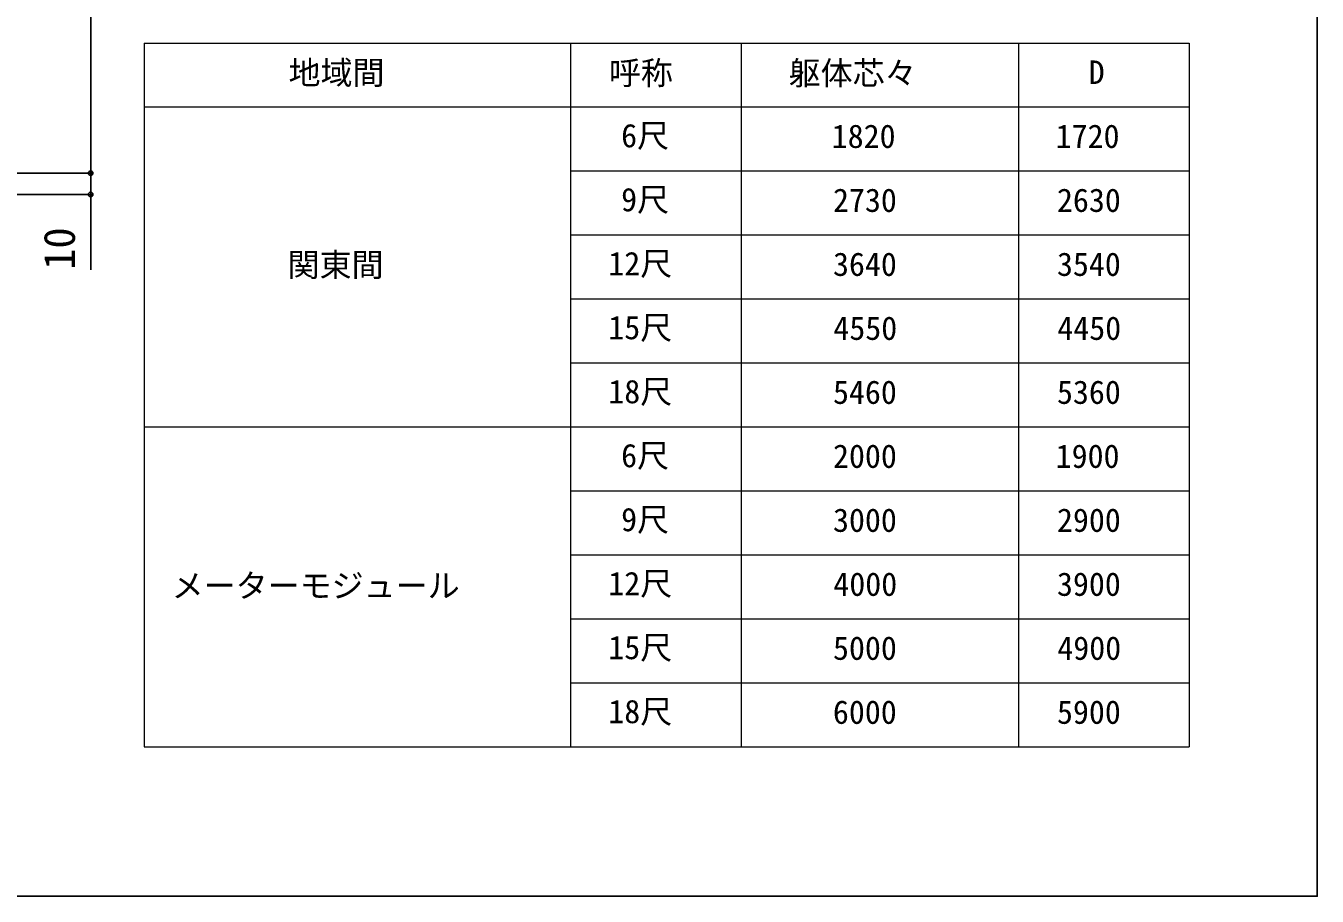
# Model space of a CAD drawing. Units: millimetres, scale not verified. Extents: x -875 to 875, y -1304 to 1298.
# Drawn here: x 270 to 875, y -1304 to -896 of the extents above; entities that cross this region are included whole.
import ezdxf
from ezdxf.enums import TextEntityAlignment as Align

# ---------------------------------------------------------------- set-up
doc = ezdxf.new("R2010")
doc.units = ezdxf.units.MM
doc.header["$LTSCALE"] = 8
doc.layers.add('0-1_TABLE1', color=7, linetype='Continuous', lineweight=18)
doc.layers.add('0-6_YKK_D', color=6, linetype='Continuous')
doc.layers.add('0-7_YKK_ZWAK', color=7, linetype='Continuous')
doc.styles.add('ＭＳ ゴシック', font='')
doc.styles.get('ＭＳ ゴシック').set_extended_font_data('MS Gothic')

msp = doc.modelspace()

# ---------------------------------------------------------------- linework, layer by layer
at = {"layer": '0-1_TABLE1'}
for p, q in [((325, -904.1), (815, -904.1)), ((325, -904.1), (325, -1234.1)), ((525, -904.1), (525, -1234.1)), ((605, -904.1), (605, -1234.1)), ((735, -904.1), (735, -1234.1)), ((815, -904.1), (815, -1234.1)), ((325, -934.1), (815, -934.1)), ((525, -964.1), (815, -964.1)), ((525, -994.1), (815, -994.1)), ((525, -1024.1), (815, -1024.1)), ((525, -1054.1), (815, -1054.1)), ((325, -1084.1), (815, -1084.1)), ((525, -1114.1), (815, -1114.1)), ((525, -1144.1), (815, -1144.1)), ((525, -1174.1), (815, -1174.1)), ((525, -1204.1), (815, -1204.1)), ((325, -1234.1), (815, -1234.1))]:
    msp.add_line(p, q, dxfattribs=at)
at = {"layer": '0-6_YKK_D'}
for p, q in [((300, -965.1), (300, -753.1)), ((60.7, -965.1), (301, -965.1)), ((60.7, -965.1), (301, -965.1)), ((60, -975.1), (301, -975.1))]:
    msp.add_line(p, q, dxfattribs=at)
msp.add_lwpolyline([(300, -965.1), (300, -975.1), (300, -1010.4)], dxfattribs=at)
for centre in [(300, -965.1), (300, -965.1), (300, -975.1)]:
    msp.add_circle(centre, 1.075, dxfattribs=at)
at = {"layer": '0-7_YKK_ZWAK'}
msp.add_lwpolyline([(-875, -1304.1), (875, -1304.1), (875, 1245.9)], dxfattribs=at)

# ---------------------------------------------------------------- texts
at = {"layer": '0-1_TABLE1', "style": 'ＭＳ ゴシック'}
for s, p in [('地域間', (392.741, -926.813)), ('呼称', (542.926, -926.941)), ('躯体芯々', (627.216, -927.026)), ('D', (767.884, -926.6)), ('6尺', (548.679, -956.302)), ('1820', (647.415, -956.6)), ('1720', (752.415, -956.6)), ('9尺', (548.679, -986.302)), ('2730', (648.011, -986.6)), ('2630', (753.011, -986.6)), ('関東間', (392.315, -1016.898)), ('12尺', (542.67, -1016.302)), ('3640', (648.011, -1016.6)), ('3540', (753.011, -1016.6)), ('15尺', (542.67, -1046.302)), ('4550', (648.182, -1046.6)), ('4450', (753.182, -1046.6)), ('18尺', (542.67, -1076.302)), ('5460', (648.011, -1076.6)), ('5360', (753.011, -1076.6)), ('6尺', (548.679, -1106.302)), ('2000', (648.011, -1106.6)), ('1900', (752.415, -1106.6)), ('9尺', (548.679, -1136.302)), ('3000', (648.011, -1136.6)), ('2900', (753.011, -1136.6)), ('メーターモジュール', (337.94, -1167.324)), ('12尺', (542.67, -1166.302)), ('4000', (648.182, -1166.6)), ('3900', (753.011, -1166.6)), ('15尺', (542.67, -1196.302)), ('5000', (648.011, -1196.6)), ('4900', (753.182, -1196.6)), ('18尺', (542.67, -1226.302)), ('6000', (647.969, -1226.6)), ('5900', (753.011, -1226.6))]:
    msp.add_text(s, height=11, dxfattribs=at).set_placement(p, align=Align.BOTTOM_LEFT)
at = {"layer": '0-6_YKK_D', "style": 'ＭＳ ゴシック'}
msp.add_text('10', height=14.66, rotation=90, dxfattribs=at).set_placement((297, -1010.468), align=Align.BOTTOM_LEFT)

doc.saveas('drawing.dxf')
